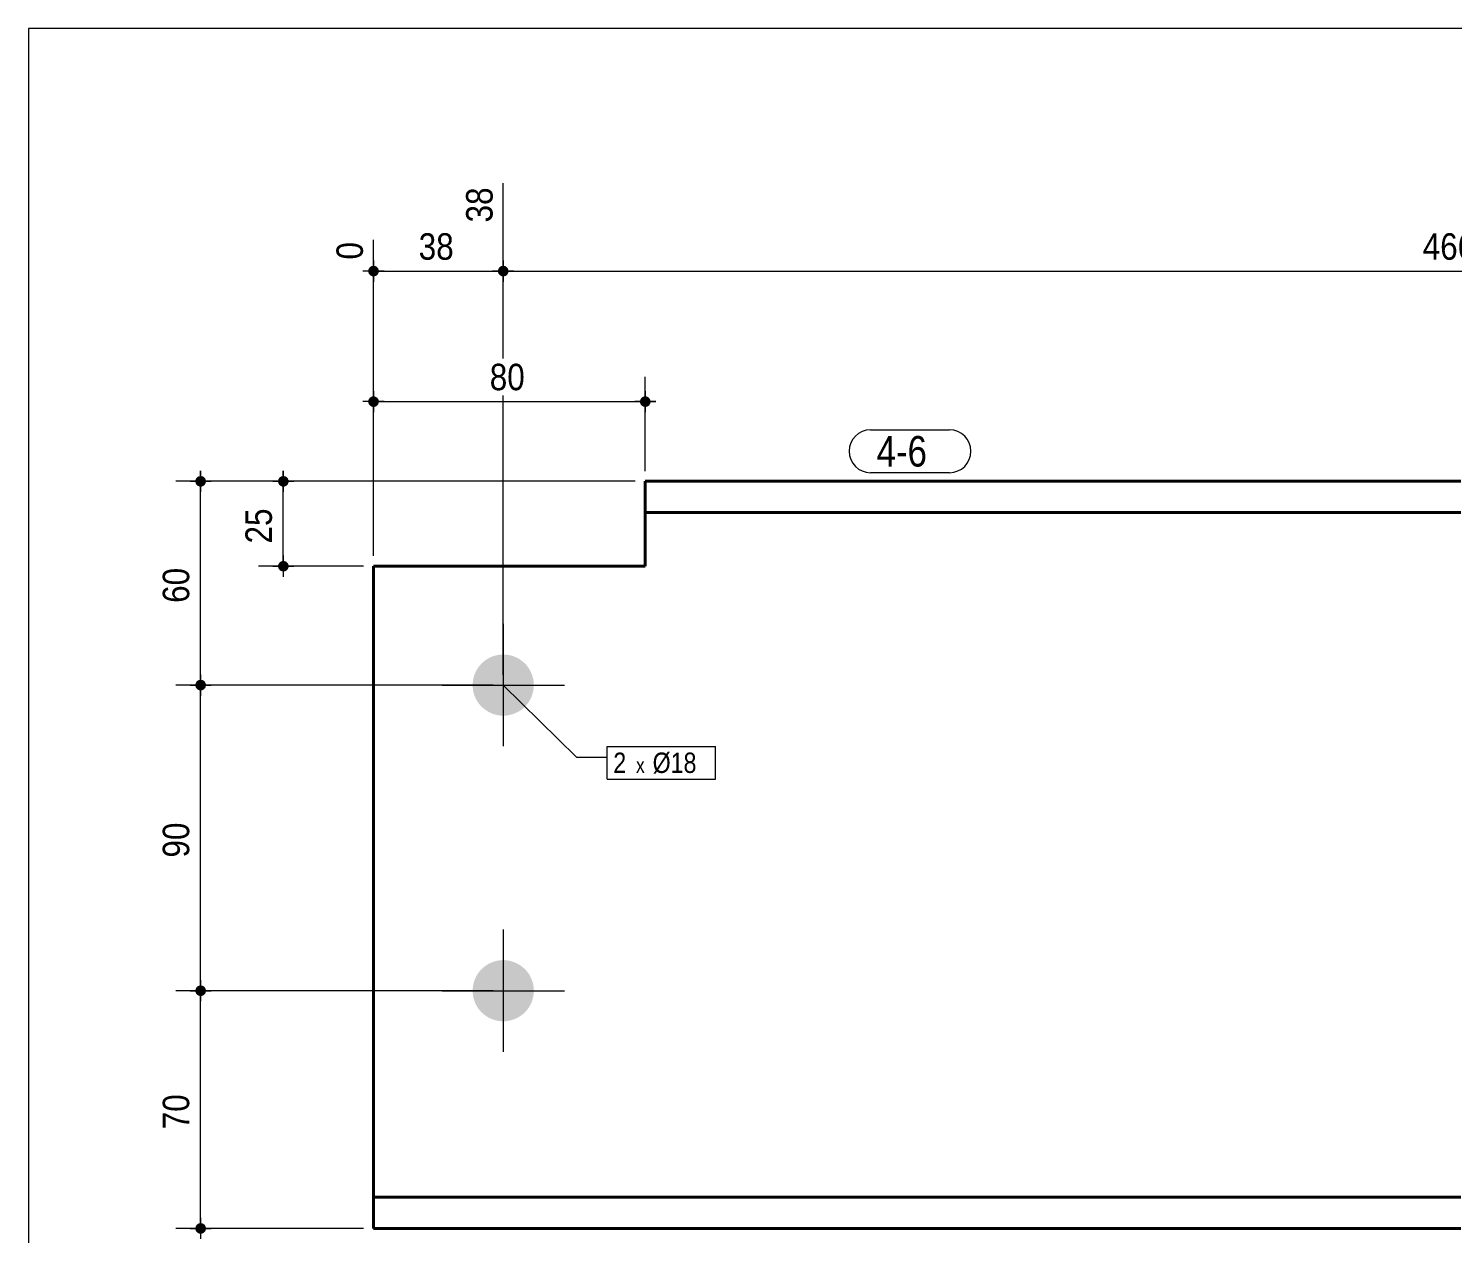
# Model space of a CAD drawing. Header units: millimetres. Extents: x 2 to 287, y 5 to 195.
# Drawn here: x 5 to 144.7, y 76.7 to 195 of the extents above; entities that cross this region are included whole.
import ezdxf

# ---------------------------------------------------------------- set-up
doc = ezdxf.new("R2010")
doc.units = ezdxf.units.MM
for name, color, linetype, lineweight in [('Boulon', 7, 'Continuous', 0), ('Cotation', 7, 'Continuous', 0), ('Désignation boulon', 3, 'Continuous', 0), ('Feuille dessin', 5, 'Continuous', 0), ('Piece', 2, 'Continuous', 0), ('Repère pièce', 3, 'Continuous', 0)]:
    doc.layers.add(name, color=color, linetype=linetype, lineweight=lineweight)
doc.styles.add('ARIAL', font='ARIAL.TTF')
doc.styles.add('COMIC_SANS_MS', font='COMIC.TTF')

# ---------------------------------------------------------------- blocks, each defined once
blk = doc.blocks.new('*A2')
at = {"layer": 'Boulon'}
for points in [[(48.57, 130.62), (48.58, 130.7), (48.58, 130.77), (48.59, 130.84), (48.6, 130.92), (48.61, 130.99), (48.62, 131.06), (48.63, 131.13), (48.65, 131.21), (48.66, 131.28), (48.68, 131.35), (48.7, 131.42), (48.72, 131.49), (48.75, 131.56), (48.77, 131.63), (48.8, 131.7), (48.83, 131.76), (48.86, 131.83), (48.89, 131.9), (48.93, 131.96), (48.96, 132.03), (49, 132.09), (49.04, 132.15), (49.08, 132.22), (49.12, 132.28), (49.16, 132.34), (49.21, 132.39), (49.25, 132.45), (49.3, 132.51), (49.35, 132.56), (49.4, 132.62), (49.45, 132.67), (49.5, 132.72), (49.56, 132.77), (49.61, 132.82), (49.67, 132.87), (49.73, 132.91), (49.79, 132.96), (49.85, 133), (49.91, 133.04), (49.97, 133.08), (50.03, 133.12), (50.09, 133.16), (50.16, 133.19), (50.22, 133.23), (50.29, 133.26), (50.36, 133.29), (50.43, 133.32), (50.49, 133.35), (50.56, 133.37), (50.63, 133.4), (50.7, 133.42), (50.77, 133.44), (50.84, 133.46), (50.92, 133.48), (50.99, 133.49), (51.06, 133.5), (51.13, 133.52), (51.21, 133.53), (51.28, 133.53), (51.35, 133.54), (51.43, 133.55), (51.5, 133.55), (51.57, 133.55), (51.65, 133.55), (51.72, 133.55), (51.79, 133.54), (51.87, 133.53), (51.94, 133.53), (52.01, 133.52), (52.09, 133.5), (52.16, 133.49), (52.23, 133.48), (52.3, 133.46), (52.37, 133.44), (52.44, 133.42), (52.51, 133.4), (52.58, 133.37), (52.65, 133.35), (52.72, 133.32), (52.79, 133.29), (52.86, 133.26), (52.92, 133.23), (52.99, 133.19), (53.05, 133.16), (53.12, 133.12), (53.18, 133.08), (53.24, 133.04), (53.3, 133), (53.36, 132.96), (53.42, 132.91), (53.48, 132.87), (53.53, 132.82), (53.59, 132.77), (53.64, 132.72), (53.69, 132.67), (53.75, 132.62), (53.8, 132.56), (53.85, 132.51), (53.89, 132.45), (53.94, 132.39), (53.98, 132.34), (54.03, 132.28), (54.07, 132.22), (54.11, 132.15), (54.15, 132.09), (54.18, 132.03), (54.22, 131.96), (54.25, 131.9), (54.29, 131.83), (54.32, 131.76), (54.35, 131.7), (54.37, 131.63), (54.4, 131.56), (54.42, 131.49), (54.44, 131.42), (54.46, 131.35), (54.48, 131.28), (54.5, 131.21), (54.52, 131.13), (54.53, 131.06), (54.54, 130.99), (54.55, 130.92), (54.56, 130.84), (54.57, 130.77), (54.57, 130.7), (54.57, 130.62), (54.57, 130.55), (54.57, 130.48), (54.57, 130.4), (54.57, 130.33), (54.56, 130.26), (54.55, 130.18), (54.54, 130.11), (54.53, 130.04), (54.52, 129.96), (54.5, 129.89), (54.48, 129.82), (54.46, 129.75), (54.44, 129.68), (54.42, 129.61), (54.4, 129.54), (54.37, 129.47), (54.35, 129.4), (54.32, 129.33), (54.29, 129.27), (54.25, 129.2), (54.22, 129.13), (54.18, 129.07), (54.15, 129.01), (54.11, 128.94), (54.07, 128.88), (54.03, 128.82), (53.98, 128.76), (53.94, 128.7), (53.89, 128.65), (53.85, 128.59), (53.8, 128.53), (53.75, 128.48), (53.69, 128.43), (53.64, 128.38), (53.59, 128.33), (53.53, 128.28), (53.48, 128.23), (53.42, 128.18), (53.36, 128.14), (53.3, 128.1), (53.24, 128.05), (53.18, 128.01), (53.12, 127.98), (53.05, 127.94), (52.99, 127.9), (52.92, 127.87), (52.86, 127.84), (52.79, 127.81), (52.72, 127.78), (52.65, 127.75), (52.58, 127.72), (52.51, 127.7), (52.44, 127.68), (52.37, 127.66), (52.3, 127.64), (52.23, 127.62), (52.16, 127.61), (52.09, 127.59), (52.01, 127.58), (51.94, 127.57), (51.87, 127.56), (51.79, 127.56), (51.72, 127.55), (51.65, 127.55), (51.57, 127.55), (51.5, 127.55), (51.43, 127.55), (51.35, 127.56), (51.28, 127.56), (51.21, 127.57), (51.13, 127.58), (51.06, 127.59), (50.99, 127.61), (50.92, 127.62), (50.84, 127.64), (50.77, 127.66), (50.7, 127.68), (50.63, 127.7), (50.56, 127.72), (50.49, 127.75), (50.43, 127.78), (50.36, 127.81), (50.29, 127.84), (50.22, 127.87), (50.16, 127.9), (50.09, 127.94), (50.03, 127.98), (49.97, 128.01), (49.91, 128.05), (49.85, 128.1), (49.79, 128.14), (49.73, 128.18), (49.67, 128.23), (49.61, 128.28), (49.56, 128.33), (49.5, 128.38), (49.45, 128.43), (49.4, 128.48), (49.35, 128.53), (49.3, 128.59), (49.25, 128.65), (49.21, 128.7), (49.16, 128.76), (49.12, 128.82), (49.08, 128.88), (49.04, 128.94), (49, 129.01), (48.96, 129.07), (48.93, 129.13), (48.89, 129.2), (48.86, 129.27), (48.83, 129.33), (48.8, 129.4), (48.77, 129.47), (48.75, 129.54), (48.72, 129.61), (48.7, 129.68), (48.68, 129.75), (48.66, 129.82), (48.65, 129.89), (48.63, 129.96), (48.62, 130.04), (48.61, 130.11), (48.6, 130.18), (48.59, 130.26), (48.58, 130.33), (48.58, 130.4), (48.57, 130.48), (48.57, 130.55)], [(48.57, 100.62), (48.58, 100.7), (48.58, 100.77), (48.59, 100.84), (48.6, 100.92), (48.61, 100.99), (48.62, 101.06), (48.63, 101.13), (48.65, 101.21), (48.66, 101.28), (48.68, 101.35), (48.7, 101.42), (48.72, 101.49), (48.75, 101.56), (48.77, 101.63), (48.8, 101.7), (48.83, 101.76), (48.86, 101.83), (48.89, 101.9), (48.93, 101.96), (48.96, 102.03), (49, 102.09), (49.04, 102.15), (49.08, 102.22), (49.12, 102.28), (49.16, 102.34), (49.21, 102.39), (49.25, 102.45), (49.3, 102.51), (49.35, 102.56), (49.4, 102.62), (49.45, 102.67), (49.5, 102.72), (49.56, 102.77), (49.61, 102.82), (49.67, 102.87), (49.73, 102.91), (49.79, 102.96), (49.85, 103), (49.91, 103.04), (49.97, 103.08), (50.03, 103.12), (50.09, 103.16), (50.16, 103.19), (50.22, 103.23), (50.29, 103.26), (50.36, 103.29), (50.43, 103.32), (50.49, 103.35), (50.56, 103.37), (50.63, 103.4), (50.7, 103.42), (50.77, 103.44), (50.84, 103.46), (50.92, 103.48), (50.99, 103.49), (51.06, 103.5), (51.13, 103.52), (51.21, 103.53), (51.28, 103.53), (51.35, 103.54), (51.43, 103.55), (51.5, 103.55), (51.57, 103.55), (51.65, 103.55), (51.72, 103.55), (51.79, 103.54), (51.87, 103.53), (51.94, 103.53), (52.01, 103.52), (52.09, 103.5), (52.16, 103.49), (52.23, 103.48), (52.3, 103.46), (52.37, 103.44), (52.44, 103.42), (52.51, 103.4), (52.58, 103.37), (52.65, 103.35), (52.72, 103.32), (52.79, 103.29), (52.86, 103.26), (52.92, 103.23), (52.99, 103.19), (53.05, 103.16), (53.12, 103.12), (53.18, 103.08), (53.24, 103.04), (53.3, 103), (53.36, 102.96), (53.42, 102.91), (53.48, 102.87), (53.53, 102.82), (53.59, 102.77), (53.64, 102.72), (53.69, 102.67), (53.75, 102.62), (53.8, 102.56), (53.85, 102.51), (53.89, 102.45), (53.94, 102.39), (53.98, 102.34), (54.03, 102.28), (54.07, 102.22), (54.11, 102.15), (54.15, 102.09), (54.18, 102.03), (54.22, 101.96), (54.25, 101.9), (54.29, 101.83), (54.32, 101.76), (54.35, 101.7), (54.37, 101.63), (54.4, 101.56), (54.42, 101.49), (54.44, 101.42), (54.46, 101.35), (54.48, 101.28), (54.5, 101.21), (54.52, 101.13), (54.53, 101.06), (54.54, 100.99), (54.55, 100.92), (54.56, 100.84), (54.57, 100.77), (54.57, 100.7), (54.57, 100.62), (54.57, 100.55), (54.57, 100.48), (54.57, 100.4), (54.57, 100.33), (54.56, 100.26), (54.55, 100.18), (54.54, 100.11), (54.53, 100.04), (54.52, 99.96), (54.5, 99.89), (54.48, 99.82), (54.46, 99.75), (54.44, 99.68), (54.42, 99.61), (54.4, 99.54), (54.37, 99.47), (54.35, 99.4), (54.32, 99.33), (54.29, 99.27), (54.25, 99.2), (54.22, 99.13), (54.18, 99.07), (54.15, 99.01), (54.11, 98.94), (54.07, 98.88), (54.03, 98.82), (53.98, 98.76), (53.94, 98.7), (53.89, 98.65), (53.85, 98.59), (53.8, 98.53), (53.75, 98.48), (53.69, 98.43), (53.64, 98.38), (53.59, 98.33), (53.53, 98.28), (53.48, 98.23), (53.42, 98.18), (53.36, 98.14), (53.3, 98.1), (53.24, 98.05), (53.18, 98.01), (53.12, 97.98), (53.05, 97.94), (52.99, 97.9), (52.92, 97.87), (52.86, 97.84), (52.79, 97.81), (52.72, 97.78), (52.65, 97.75), (52.58, 97.72), (52.51, 97.7), (52.44, 97.68), (52.37, 97.66), (52.3, 97.64), (52.23, 97.62), (52.16, 97.61), (52.09, 97.59), (52.01, 97.58), (51.94, 97.57), (51.87, 97.56), (51.79, 97.56), (51.72, 97.55), (51.65, 97.55), (51.57, 97.55), (51.5, 97.55), (51.43, 97.55), (51.35, 97.56), (51.28, 97.56), (51.21, 97.57), (51.13, 97.58), (51.06, 97.59), (50.99, 97.61), (50.92, 97.62), (50.84, 97.64), (50.77, 97.66), (50.7, 97.68), (50.63, 97.7), (50.56, 97.72), (50.49, 97.75), (50.43, 97.78), (50.36, 97.81), (50.29, 97.84), (50.22, 97.87), (50.16, 97.9), (50.09, 97.94), (50.03, 97.98), (49.97, 98.01), (49.91, 98.05), (49.85, 98.1), (49.79, 98.14), (49.73, 98.18), (49.67, 98.23), (49.61, 98.28), (49.56, 98.33), (49.5, 98.38), (49.45, 98.43), (49.4, 98.48), (49.35, 98.53), (49.3, 98.59), (49.25, 98.65), (49.21, 98.7), (49.16, 98.76), (49.12, 98.82), (49.08, 98.88), (49.04, 98.94), (49, 99.01), (48.96, 99.07), (48.93, 99.13), (48.89, 99.2), (48.86, 99.27), (48.83, 99.33), (48.8, 99.4), (48.77, 99.47), (48.75, 99.54), (48.72, 99.61), (48.7, 99.68), (48.68, 99.75), (48.66, 99.82), (48.65, 99.89), (48.63, 99.96), (48.62, 100.04), (48.61, 100.11), (48.6, 100.18), (48.59, 100.26), (48.58, 100.33), (48.58, 100.4), (48.57, 100.48), (48.57, 100.55)]]:
    blk.add_hatch(color=256, dxfattribs=at).paths.add_polyline_path(points, flags=17)
at = {"layer": 'Boulon', "linetype": 'Continuous', "lineweight": 0}
for p, q in [((51.57, 136.55), (51.57, 124.55)), ((45.57, 130.55), (57.57, 130.55)), ((51.57, 106.55), (51.57, 94.55)), ((45.57, 100.55), (57.57, 100.55))]:
    blk.add_line(p, q, dxfattribs=at)
blk = doc.blocks.new('*A3')
at = {"layer": 'Piece', "color": 2, "linetype": 'Continuous', "lineweight": 40}
for p, q in [((65.507053, 150.549129), (65.507053, 142.215796)), ((145.507053, 150.549129), (65.507053, 150.549129)), ((145.507053, 147.482463), (65.507053, 147.482463)), ((65.507053, 142.215796), (38.850578, 142.215796)), ((38.850578, 142.215796), (38.850578, 77.215796)), ((145.507053, 80.282462), (38.850578, 80.282462)), ((38.850578, 77.215796), (145.507053, 77.215796))]:
    blk.add_line(p, q, dxfattribs=at)
blk = doc.blocks.new('*A4')
at = {"layer": 'Feuille dessin', "linetype": 'Continuous', "lineweight": 0}
for p, q in [((282, 195), (5, 195)), ((5, 195), (5, 5))]:
    blk.add_line(p, q, dxfattribs=at)
blk = doc.blocks.new('*A9')
at = {"layer": 'Cotation'}
for points in [[(29.98, 150.03), (29.95, 150.03), (29.93, 150.03), (29.9, 150.04), (29.88, 150.04), (29.85, 150.05), (29.83, 150.06), (29.8, 150.07), (29.78, 150.08), (29.76, 150.09), (29.74, 150.1), (29.71, 150.12), (29.69, 150.13), (29.67, 150.15), (29.65, 150.16), (29.64, 150.18), (29.62, 150.2), (29.6, 150.22), (29.59, 150.24), (29.57, 150.26), (29.56, 150.28), (29.54, 150.3), (29.53, 150.33), (29.52, 150.35), (29.51, 150.37), (29.51, 150.4), (29.5, 150.42), (29.49, 150.45), (29.49, 150.47), (29.49, 150.5), (29.48, 150.52), (29.48, 150.55), (29.48, 150.57), (29.49, 150.6), (29.49, 150.63), (29.49, 150.65), (29.5, 150.68), (29.51, 150.7), (29.51, 150.72), (29.52, 150.75), (29.53, 150.77), (29.54, 150.79), (29.56, 150.82), (29.57, 150.84), (29.59, 150.86), (29.6, 150.88), (29.62, 150.9), (29.64, 150.92), (29.65, 150.93), (29.67, 150.95), (29.69, 150.97), (29.71, 150.98), (29.74, 151), (29.76, 151.01), (29.78, 151.02), (29.8, 151.03), (29.83, 151.04), (29.85, 151.05), (29.88, 151.05), (29.9, 151.06), (29.93, 151.06), (29.95, 151.07), (29.98, 151.07), (30, 151.07), (30.03, 151.07), (30.05, 151.07), (30.08, 151.06), (30.1, 151.06), (30.13, 151.05), (30.15, 151.05), (30.18, 151.04), (30.2, 151.03), (30.23, 151.02), (30.25, 151.01), (30.27, 151), (30.29, 150.98), (30.31, 150.97), (30.33, 150.95), (30.35, 150.93), (30.37, 150.92), (30.39, 150.9), (30.4, 150.88), (30.42, 150.86), (30.44, 150.84), (30.45, 150.82), (30.46, 150.79), (30.47, 150.77), (30.48, 150.75), (30.49, 150.72), (30.5, 150.7), (30.51, 150.68), (30.51, 150.65), (30.52, 150.63), (30.52, 150.6), (30.52, 150.57), (30.52, 150.55), (30.52, 150.52), (30.52, 150.5), (30.52, 150.47), (30.51, 150.45), (30.51, 150.42), (30.5, 150.4), (30.49, 150.37), (30.48, 150.35), (30.47, 150.33), (30.46, 150.3), (30.45, 150.28), (30.44, 150.26), (30.42, 150.24), (30.4, 150.22), (30.39, 150.2), (30.37, 150.18), (30.35, 150.16), (30.33, 150.15), (30.31, 150.13), (30.29, 150.12), (30.27, 150.1), (30.25, 150.09), (30.23, 150.08), (30.2, 150.07), (30.18, 150.06), (30.15, 150.05), (30.13, 150.04), (30.1, 150.04), (30.08, 150.03), (30.05, 150.03), (30.03, 150.03), (30, 150.03)], [(29.98, 141.7), (29.95, 141.7), (29.93, 141.7), (29.9, 141.71), (29.88, 141.71), (29.85, 141.72), (29.83, 141.73), (29.8, 141.74), (29.78, 141.75), (29.76, 141.76), (29.74, 141.77), (29.71, 141.78), (29.69, 141.8), (29.67, 141.81), (29.65, 141.83), (29.64, 141.85), (29.62, 141.87), (29.6, 141.89), (29.59, 141.91), (29.57, 141.93), (29.56, 141.95), (29.54, 141.97), (29.53, 141.99), (29.52, 142.02), (29.51, 142.04), (29.51, 142.06), (29.5, 142.09), (29.49, 142.11), (29.49, 142.14), (29.49, 142.16), (29.48, 142.19), (29.48, 142.22), (29.48, 142.24), (29.49, 142.27), (29.49, 142.29), (29.49, 142.32), (29.5, 142.34), (29.51, 142.37), (29.51, 142.39), (29.52, 142.41), (29.53, 142.44), (29.54, 142.46), (29.56, 142.48), (29.57, 142.5), (29.59, 142.53), (29.6, 142.55), (29.62, 142.57), (29.64, 142.58), (29.65, 142.6), (29.67, 142.62), (29.69, 142.63), (29.71, 142.65), (29.74, 142.66), (29.76, 142.67), (29.78, 142.69), (29.8, 142.7), (29.83, 142.71), (29.85, 142.71), (29.88, 142.72), (29.9, 142.73), (29.93, 142.73), (29.95, 142.73), (29.98, 142.74), (30, 142.74), (30.03, 142.74), (30.05, 142.73), (30.08, 142.73), (30.1, 142.73), (30.13, 142.72), (30.15, 142.71), (30.18, 142.71), (30.2, 142.7), (30.23, 142.69), (30.25, 142.67), (30.27, 142.66), (30.29, 142.65), (30.31, 142.63), (30.33, 142.62), (30.35, 142.6), (30.37, 142.58), (30.39, 142.57), (30.4, 142.55), (30.42, 142.53), (30.44, 142.5), (30.45, 142.48), (30.46, 142.46), (30.47, 142.44), (30.48, 142.41), (30.49, 142.39), (30.5, 142.37), (30.51, 142.34), (30.51, 142.32), (30.52, 142.29), (30.52, 142.27), (30.52, 142.24), (30.52, 142.22), (30.52, 142.19), (30.52, 142.16), (30.52, 142.14), (30.51, 142.11), (30.51, 142.09), (30.5, 142.06), (30.49, 142.04), (30.48, 142.02), (30.47, 141.99), (30.46, 141.97), (30.45, 141.95), (30.44, 141.93), (30.42, 141.91), (30.4, 141.89), (30.39, 141.87), (30.37, 141.85), (30.35, 141.83), (30.33, 141.81), (30.31, 141.8), (30.29, 141.78), (30.27, 141.77), (30.25, 141.76), (30.23, 141.75), (30.2, 141.74), (30.18, 141.73), (30.15, 141.72), (30.13, 141.71), (30.1, 141.71), (30.08, 141.7), (30.05, 141.7), (30.03, 141.7), (30, 141.7)]]:
    blk.add_hatch(color=256, dxfattribs=at).paths.add_polyline_path(points, flags=17)
at = {"layer": 'Cotation', "linetype": 'Continuous', "lineweight": 0}
for p, q in [((30, 151.59), (30, 149.51)), ((30, 150.55), (30, 151.59)), ((64.51, 150.55), (27.58, 150.55)), ((28.96, 150.55), (31.04, 150.55)), ((30, 142.22), (30, 150.55)), ((30, 143.26), (30, 141.18)), ((37.85, 142.22), (27.58, 142.22)), ((28.96, 142.22), (31.04, 142.22)), ((30, 142.22), (30, 141.18))]:
    blk.add_line(p, q, dxfattribs=at)
at = {"layer": 'Cotation'}
for p in [(30, 150.55), (30, 142.22)]:
    blk.add_point(p, dxfattribs=at)
at = {"layer": 'Cotation', "style": 'ARIAL', "width": 0.85}
blk.add_text('25', height=2.6, rotation=90.0002, dxfattribs=at).set_placement((28.88, 144.45))
blk = doc.blocks.new('*A11')
at = {"layer": 'Cotation'}
for points in [[(21.86, 100.03), (21.84, 100.03), (21.81, 100.03), (21.79, 100.04), (21.76, 100.04), (21.74, 100.05), (21.72, 100.06), (21.69, 100.07), (21.67, 100.08), (21.65, 100.09), (21.62, 100.1), (21.6, 100.12), (21.58, 100.13), (21.56, 100.15), (21.54, 100.16), (21.52, 100.18), (21.51, 100.2), (21.49, 100.22), (21.47, 100.24), (21.46, 100.26), (21.44, 100.28), (21.43, 100.3), (21.42, 100.33), (21.41, 100.35), (21.4, 100.37), (21.39, 100.4), (21.39, 100.42), (21.38, 100.45), (21.38, 100.47), (21.37, 100.5), (21.37, 100.52), (21.37, 100.55), (21.37, 100.57), (21.37, 100.6), (21.38, 100.63), (21.38, 100.65), (21.39, 100.68), (21.39, 100.7), (21.4, 100.72), (21.41, 100.75), (21.42, 100.77), (21.43, 100.79), (21.44, 100.82), (21.46, 100.84), (21.47, 100.86), (21.49, 100.88), (21.51, 100.9), (21.52, 100.92), (21.54, 100.93), (21.56, 100.95), (21.58, 100.97), (21.6, 100.98), (21.62, 101), (21.65, 101.01), (21.67, 101.02), (21.69, 101.03), (21.72, 101.04), (21.74, 101.05), (21.76, 101.05), (21.79, 101.06), (21.81, 101.06), (21.84, 101.07), (21.86, 101.07), (21.89, 101.07), (21.92, 101.07), (21.94, 101.07), (21.97, 101.06), (21.99, 101.06), (22.02, 101.05), (22.04, 101.05), (22.07, 101.04), (22.09, 101.03), (22.11, 101.02), (22.14, 101.01), (22.16, 101), (22.18, 100.98), (22.2, 100.97), (22.22, 100.95), (22.24, 100.93), (22.26, 100.92), (22.28, 100.9), (22.29, 100.88), (22.31, 100.86), (22.32, 100.84), (22.34, 100.82), (22.35, 100.79), (22.36, 100.77), (22.37, 100.75), (22.38, 100.72), (22.39, 100.7), (22.39, 100.68), (22.4, 100.65), (22.4, 100.63), (22.41, 100.6), (22.41, 100.57), (22.41, 100.55), (22.41, 100.52), (22.41, 100.5), (22.4, 100.47), (22.4, 100.45), (22.39, 100.42), (22.39, 100.4), (22.38, 100.37), (22.37, 100.35), (22.36, 100.33), (22.35, 100.3), (22.34, 100.28), (22.32, 100.26), (22.31, 100.24), (22.29, 100.22), (22.28, 100.2), (22.26, 100.18), (22.24, 100.16), (22.22, 100.15), (22.2, 100.13), (22.18, 100.12), (22.16, 100.1), (22.14, 100.09), (22.11, 100.08), (22.09, 100.07), (22.07, 100.06), (22.04, 100.05), (22.02, 100.04), (21.99, 100.04), (21.97, 100.03), (21.94, 100.03), (21.92, 100.03), (21.89, 100.03)], [(21.86, 76.7), (21.84, 76.7), (21.81, 76.7), (21.79, 76.71), (21.76, 76.71), (21.74, 76.72), (21.72, 76.73), (21.69, 76.74), (21.67, 76.75), (21.65, 76.76), (21.62, 76.77), (21.6, 76.78), (21.58, 76.8), (21.56, 76.81), (21.54, 76.83), (21.52, 76.85), (21.51, 76.87), (21.49, 76.89), (21.47, 76.91), (21.46, 76.93), (21.44, 76.95), (21.43, 76.97), (21.42, 76.99), (21.41, 77.02), (21.4, 77.04), (21.39, 77.06), (21.39, 77.09), (21.38, 77.11), (21.38, 77.14), (21.37, 77.16), (21.37, 77.19), (21.37, 77.22), (21.37, 77.24), (21.37, 77.27), (21.38, 77.29), (21.38, 77.32), (21.39, 77.34), (21.39, 77.37), (21.4, 77.39), (21.41, 77.41), (21.42, 77.44), (21.43, 77.46), (21.44, 77.48), (21.46, 77.5), (21.47, 77.53), (21.49, 77.55), (21.51, 77.57), (21.52, 77.58), (21.54, 77.6), (21.56, 77.62), (21.58, 77.63), (21.6, 77.65), (21.62, 77.66), (21.65, 77.67), (21.67, 77.69), (21.69, 77.7), (21.72, 77.71), (21.74, 77.71), (21.76, 77.72), (21.79, 77.73), (21.81, 77.73), (21.84, 77.73), (21.86, 77.74), (21.89, 77.74), (21.92, 77.74), (21.94, 77.73), (21.97, 77.73), (21.99, 77.73), (22.02, 77.72), (22.04, 77.71), (22.07, 77.71), (22.09, 77.7), (22.11, 77.69), (22.14, 77.67), (22.16, 77.66), (22.18, 77.65), (22.2, 77.63), (22.22, 77.62), (22.24, 77.6), (22.26, 77.58), (22.28, 77.57), (22.29, 77.55), (22.31, 77.53), (22.32, 77.5), (22.34, 77.48), (22.35, 77.46), (22.36, 77.44), (22.37, 77.41), (22.38, 77.39), (22.39, 77.37), (22.39, 77.34), (22.4, 77.32), (22.4, 77.29), (22.41, 77.27), (22.41, 77.24), (22.41, 77.22), (22.41, 77.19), (22.41, 77.16), (22.4, 77.14), (22.4, 77.11), (22.39, 77.09), (22.39, 77.06), (22.38, 77.04), (22.37, 77.02), (22.36, 76.99), (22.35, 76.97), (22.34, 76.95), (22.32, 76.93), (22.31, 76.91), (22.29, 76.89), (22.28, 76.87), (22.26, 76.85), (22.24, 76.83), (22.22, 76.81), (22.2, 76.8), (22.18, 76.78), (22.16, 76.77), (22.14, 76.76), (22.11, 76.75), (22.09, 76.74), (22.07, 76.73), (22.04, 76.72), (22.02, 76.71), (21.99, 76.71), (21.97, 76.7), (21.94, 76.7), (21.92, 76.7), (21.89, 76.7)]]:
    blk.add_hatch(color=256, dxfattribs=at).paths.add_polyline_path(points, flags=17)
at = {"layer": 'Cotation', "linetype": 'Continuous', "lineweight": 0}
for p, q in [((21.89, 101.59), (21.89, 99.51)), ((21.89, 100.55), (21.89, 101.59)), ((50.57, 100.55), (19.47, 100.55)), ((20.85, 100.55), (22.93, 100.55)), ((21.89, 77.22), (21.89, 100.55)), ((21.89, 78.26), (21.89, 76.18)), ((37.85, 77.22), (19.47, 77.22)), ((20.85, 77.22), (22.93, 77.22)), ((21.89, 77.22), (21.89, 76.18))]:
    blk.add_line(p, q, dxfattribs=at)
at = {"layer": 'Cotation'}
for p in [(21.89, 100.55), (21.89, 77.22)]:
    blk.add_point(p, dxfattribs=at)
at = {"layer": 'Cotation', "style": 'ARIAL', "width": 0.85}
blk.add_text('70', height=2.6, rotation=90.0002, dxfattribs=at).set_placement((20.77, 86.95))
blk = doc.blocks.new('*A12')
at = {"layer": 'Cotation'}
for points in [[(21.86, 130.03), (21.84, 130.03), (21.81, 130.03), (21.79, 130.04), (21.76, 130.04), (21.74, 130.05), (21.72, 130.06), (21.69, 130.07), (21.67, 130.08), (21.65, 130.09), (21.62, 130.1), (21.6, 130.12), (21.58, 130.13), (21.56, 130.15), (21.54, 130.16), (21.52, 130.18), (21.51, 130.2), (21.49, 130.22), (21.47, 130.24), (21.46, 130.26), (21.44, 130.28), (21.43, 130.3), (21.42, 130.33), (21.41, 130.35), (21.4, 130.37), (21.39, 130.4), (21.39, 130.42), (21.38, 130.45), (21.38, 130.47), (21.37, 130.5), (21.37, 130.52), (21.37, 130.55), (21.37, 130.57), (21.37, 130.6), (21.38, 130.63), (21.38, 130.65), (21.39, 130.68), (21.39, 130.7), (21.4, 130.72), (21.41, 130.75), (21.42, 130.77), (21.43, 130.79), (21.44, 130.82), (21.46, 130.84), (21.47, 130.86), (21.49, 130.88), (21.51, 130.9), (21.52, 130.92), (21.54, 130.93), (21.56, 130.95), (21.58, 130.97), (21.6, 130.98), (21.62, 131), (21.65, 131.01), (21.67, 131.02), (21.69, 131.03), (21.72, 131.04), (21.74, 131.05), (21.76, 131.05), (21.79, 131.06), (21.81, 131.06), (21.84, 131.07), (21.86, 131.07), (21.89, 131.07), (21.92, 131.07), (21.94, 131.07), (21.97, 131.06), (21.99, 131.06), (22.02, 131.05), (22.04, 131.05), (22.07, 131.04), (22.09, 131.03), (22.11, 131.02), (22.14, 131.01), (22.16, 131), (22.18, 130.98), (22.2, 130.97), (22.22, 130.95), (22.24, 130.93), (22.26, 130.92), (22.28, 130.9), (22.29, 130.88), (22.31, 130.86), (22.32, 130.84), (22.34, 130.82), (22.35, 130.79), (22.36, 130.77), (22.37, 130.75), (22.38, 130.72), (22.39, 130.7), (22.39, 130.68), (22.4, 130.65), (22.4, 130.63), (22.41, 130.6), (22.41, 130.57), (22.41, 130.55), (22.41, 130.52), (22.41, 130.5), (22.4, 130.47), (22.4, 130.45), (22.39, 130.42), (22.39, 130.4), (22.38, 130.37), (22.37, 130.35), (22.36, 130.33), (22.35, 130.3), (22.34, 130.28), (22.32, 130.26), (22.31, 130.24), (22.29, 130.22), (22.28, 130.2), (22.26, 130.18), (22.24, 130.16), (22.22, 130.15), (22.2, 130.13), (22.18, 130.12), (22.16, 130.1), (22.14, 130.09), (22.11, 130.08), (22.09, 130.07), (22.07, 130.06), (22.04, 130.05), (22.02, 130.04), (21.99, 130.04), (21.97, 130.03), (21.94, 130.03), (21.92, 130.03), (21.89, 130.03)], [(21.86, 100.03), (21.84, 100.03), (21.81, 100.03), (21.79, 100.04), (21.76, 100.04), (21.74, 100.05), (21.72, 100.06), (21.69, 100.07), (21.67, 100.08), (21.65, 100.09), (21.62, 100.1), (21.6, 100.12), (21.58, 100.13), (21.56, 100.15), (21.54, 100.16), (21.52, 100.18), (21.51, 100.2), (21.49, 100.22), (21.47, 100.24), (21.46, 100.26), (21.44, 100.28), (21.43, 100.3), (21.42, 100.33), (21.41, 100.35), (21.4, 100.37), (21.39, 100.4), (21.39, 100.42), (21.38, 100.45), (21.38, 100.47), (21.37, 100.5), (21.37, 100.52), (21.37, 100.55), (21.37, 100.57), (21.37, 100.6), (21.38, 100.63), (21.38, 100.65), (21.39, 100.68), (21.39, 100.7), (21.4, 100.72), (21.41, 100.75), (21.42, 100.77), (21.43, 100.79), (21.44, 100.82), (21.46, 100.84), (21.47, 100.86), (21.49, 100.88), (21.51, 100.9), (21.52, 100.92), (21.54, 100.93), (21.56, 100.95), (21.58, 100.97), (21.6, 100.98), (21.62, 101), (21.65, 101.01), (21.67, 101.02), (21.69, 101.03), (21.72, 101.04), (21.74, 101.05), (21.76, 101.05), (21.79, 101.06), (21.81, 101.06), (21.84, 101.07), (21.86, 101.07), (21.89, 101.07), (21.92, 101.07), (21.94, 101.07), (21.97, 101.06), (21.99, 101.06), (22.02, 101.05), (22.04, 101.05), (22.07, 101.04), (22.09, 101.03), (22.11, 101.02), (22.14, 101.01), (22.16, 101), (22.18, 100.98), (22.2, 100.97), (22.22, 100.95), (22.24, 100.93), (22.26, 100.92), (22.28, 100.9), (22.29, 100.88), (22.31, 100.86), (22.32, 100.84), (22.34, 100.82), (22.35, 100.79), (22.36, 100.77), (22.37, 100.75), (22.38, 100.72), (22.39, 100.7), (22.39, 100.68), (22.4, 100.65), (22.4, 100.63), (22.41, 100.6), (22.41, 100.57), (22.41, 100.55), (22.41, 100.52), (22.41, 100.5), (22.4, 100.47), (22.4, 100.45), (22.39, 100.42), (22.39, 100.4), (22.38, 100.37), (22.37, 100.35), (22.36, 100.33), (22.35, 100.3), (22.34, 100.28), (22.32, 100.26), (22.31, 100.24), (22.29, 100.22), (22.28, 100.2), (22.26, 100.18), (22.24, 100.16), (22.22, 100.15), (22.2, 100.13), (22.18, 100.12), (22.16, 100.1), (22.14, 100.09), (22.11, 100.08), (22.09, 100.07), (22.07, 100.06), (22.04, 100.05), (22.02, 100.04), (21.99, 100.04), (21.97, 100.03), (21.94, 100.03), (21.92, 100.03), (21.89, 100.03)]]:
    blk.add_hatch(color=256, dxfattribs=at).paths.add_polyline_path(points, flags=17)
at = {"layer": 'Cotation', "linetype": 'Continuous', "lineweight": 0}
for p, q in [((21.89, 131.59), (21.89, 129.51)), ((21.89, 130.55), (21.89, 131.59)), ((50.57, 130.55), (19.47, 130.55)), ((20.85, 130.55), (22.93, 130.55)), ((21.89, 100.55), (21.89, 130.55)), ((21.89, 101.59), (21.89, 99.51)), ((50.57, 100.55), (19.47, 100.55)), ((20.85, 100.55), (22.93, 100.55)), ((21.89, 100.55), (21.89, 99.51))]:
    blk.add_line(p, q, dxfattribs=at)
at = {"layer": 'Cotation'}
for p in [(21.89, 130.55), (21.89, 100.55)]:
    blk.add_point(p, dxfattribs=at)
at = {"layer": 'Cotation', "style": 'ARIAL', "width": 0.85}
blk.add_text('90', height=2.6, rotation=90.0002, dxfattribs=at).set_placement((20.77, 113.62))
blk = doc.blocks.new('*A13')
at = {"layer": 'Cotation'}
for points in [[(21.86, 150.03), (21.84, 150.03), (21.81, 150.03), (21.79, 150.04), (21.76, 150.04), (21.74, 150.05), (21.72, 150.06), (21.69, 150.07), (21.67, 150.08), (21.65, 150.09), (21.62, 150.1), (21.6, 150.12), (21.58, 150.13), (21.56, 150.15), (21.54, 150.16), (21.52, 150.18), (21.51, 150.2), (21.49, 150.22), (21.47, 150.24), (21.46, 150.26), (21.44, 150.28), (21.43, 150.3), (21.42, 150.33), (21.41, 150.35), (21.4, 150.37), (21.39, 150.4), (21.39, 150.42), (21.38, 150.45), (21.38, 150.47), (21.37, 150.5), (21.37, 150.52), (21.37, 150.55), (21.37, 150.57), (21.37, 150.6), (21.38, 150.63), (21.38, 150.65), (21.39, 150.68), (21.39, 150.7), (21.4, 150.72), (21.41, 150.75), (21.42, 150.77), (21.43, 150.79), (21.44, 150.82), (21.46, 150.84), (21.47, 150.86), (21.49, 150.88), (21.51, 150.9), (21.52, 150.92), (21.54, 150.93), (21.56, 150.95), (21.58, 150.97), (21.6, 150.98), (21.62, 151), (21.65, 151.01), (21.67, 151.02), (21.69, 151.03), (21.72, 151.04), (21.74, 151.05), (21.76, 151.05), (21.79, 151.06), (21.81, 151.06), (21.84, 151.07), (21.86, 151.07), (21.89, 151.07), (21.92, 151.07), (21.94, 151.07), (21.97, 151.06), (21.99, 151.06), (22.02, 151.05), (22.04, 151.05), (22.07, 151.04), (22.09, 151.03), (22.11, 151.02), (22.14, 151.01), (22.16, 151), (22.18, 150.98), (22.2, 150.97), (22.22, 150.95), (22.24, 150.93), (22.26, 150.92), (22.28, 150.9), (22.29, 150.88), (22.31, 150.86), (22.32, 150.84), (22.34, 150.82), (22.35, 150.79), (22.36, 150.77), (22.37, 150.75), (22.38, 150.72), (22.39, 150.7), (22.39, 150.68), (22.4, 150.65), (22.4, 150.63), (22.41, 150.6), (22.41, 150.57), (22.41, 150.55), (22.41, 150.52), (22.41, 150.5), (22.4, 150.47), (22.4, 150.45), (22.39, 150.42), (22.39, 150.4), (22.38, 150.37), (22.37, 150.35), (22.36, 150.33), (22.35, 150.3), (22.34, 150.28), (22.32, 150.26), (22.31, 150.24), (22.29, 150.22), (22.28, 150.2), (22.26, 150.18), (22.24, 150.16), (22.22, 150.15), (22.2, 150.13), (22.18, 150.12), (22.16, 150.1), (22.14, 150.09), (22.11, 150.08), (22.09, 150.07), (22.07, 150.06), (22.04, 150.05), (22.02, 150.04), (21.99, 150.04), (21.97, 150.03), (21.94, 150.03), (21.92, 150.03), (21.89, 150.03)], [(21.86, 130.03), (21.84, 130.03), (21.81, 130.03), (21.79, 130.04), (21.76, 130.04), (21.74, 130.05), (21.72, 130.06), (21.69, 130.07), (21.67, 130.08), (21.65, 130.09), (21.62, 130.1), (21.6, 130.12), (21.58, 130.13), (21.56, 130.15), (21.54, 130.16), (21.52, 130.18), (21.51, 130.2), (21.49, 130.22), (21.47, 130.24), (21.46, 130.26), (21.44, 130.28), (21.43, 130.3), (21.42, 130.33), (21.41, 130.35), (21.4, 130.37), (21.39, 130.4), (21.39, 130.42), (21.38, 130.45), (21.38, 130.47), (21.37, 130.5), (21.37, 130.52), (21.37, 130.55), (21.37, 130.57), (21.37, 130.6), (21.38, 130.63), (21.38, 130.65), (21.39, 130.68), (21.39, 130.7), (21.4, 130.72), (21.41, 130.75), (21.42, 130.77), (21.43, 130.79), (21.44, 130.82), (21.46, 130.84), (21.47, 130.86), (21.49, 130.88), (21.51, 130.9), (21.52, 130.92), (21.54, 130.93), (21.56, 130.95), (21.58, 130.97), (21.6, 130.98), (21.62, 131), (21.65, 131.01), (21.67, 131.02), (21.69, 131.03), (21.72, 131.04), (21.74, 131.05), (21.76, 131.05), (21.79, 131.06), (21.81, 131.06), (21.84, 131.07), (21.86, 131.07), (21.89, 131.07), (21.92, 131.07), (21.94, 131.07), (21.97, 131.06), (21.99, 131.06), (22.02, 131.05), (22.04, 131.05), (22.07, 131.04), (22.09, 131.03), (22.11, 131.02), (22.14, 131.01), (22.16, 131), (22.18, 130.98), (22.2, 130.97), (22.22, 130.95), (22.24, 130.93), (22.26, 130.92), (22.28, 130.9), (22.29, 130.88), (22.31, 130.86), (22.32, 130.84), (22.34, 130.82), (22.35, 130.79), (22.36, 130.77), (22.37, 130.75), (22.38, 130.72), (22.39, 130.7), (22.39, 130.68), (22.4, 130.65), (22.4, 130.63), (22.41, 130.6), (22.41, 130.57), (22.41, 130.55), (22.41, 130.52), (22.41, 130.5), (22.4, 130.47), (22.4, 130.45), (22.39, 130.42), (22.39, 130.4), (22.38, 130.37), (22.37, 130.35), (22.36, 130.33), (22.35, 130.3), (22.34, 130.28), (22.32, 130.26), (22.31, 130.24), (22.29, 130.22), (22.28, 130.2), (22.26, 130.18), (22.24, 130.16), (22.22, 130.15), (22.2, 130.13), (22.18, 130.12), (22.16, 130.1), (22.14, 130.09), (22.11, 130.08), (22.09, 130.07), (22.07, 130.06), (22.04, 130.05), (22.02, 130.04), (21.99, 130.04), (21.97, 130.03), (21.94, 130.03), (21.92, 130.03), (21.89, 130.03)]]:
    blk.add_hatch(color=256, dxfattribs=at).paths.add_polyline_path(points, flags=17)
at = {"layer": 'Cotation', "linetype": 'Continuous', "lineweight": 0}
for p, q in [((21.89, 151.59), (21.89, 149.51)), ((21.89, 150.55), (21.89, 151.59)), ((64.51, 150.55), (19.47, 150.55)), ((20.85, 150.55), (22.93, 150.55)), ((21.89, 130.55), (21.89, 150.55)), ((21.89, 131.59), (21.89, 129.51)), ((50.57, 130.55), (19.47, 130.55)), ((20.85, 130.55), (22.93, 130.55)), ((21.89, 130.55), (21.89, 129.51))]:
    blk.add_line(p, q, dxfattribs=at)
at = {"layer": 'Cotation'}
for p in [(21.89, 150.55), (21.89, 130.55)]:
    blk.add_point(p, dxfattribs=at)
at = {"layer": 'Cotation', "style": 'ARIAL', "width": 0.85}
blk.add_text('60', height=2.6, rotation=90.0002, dxfattribs=at).set_placement((20.77, 138.62))
blk = doc.blocks.new('*A18')
at = {"layer": 'Cotation'}
for points in [[(38.83, 157.85), (38.8, 157.85), (38.77, 157.86), (38.75, 157.86), (38.72, 157.87), (38.7, 157.87), (38.68, 157.88), (38.65, 157.89), (38.63, 157.9), (38.61, 157.91), (38.58, 157.93), (38.56, 157.94), (38.54, 157.95), (38.52, 157.97), (38.5, 157.99), (38.48, 158), (38.47, 158.02), (38.45, 158.04), (38.43, 158.06), (38.42, 158.08), (38.4, 158.11), (38.39, 158.13), (38.38, 158.15), (38.37, 158.17), (38.36, 158.2), (38.35, 158.22), (38.35, 158.25), (38.34, 158.27), (38.34, 158.3), (38.33, 158.32), (38.33, 158.35), (38.33, 158.37), (38.33, 158.4), (38.33, 158.42), (38.34, 158.45), (38.34, 158.47), (38.35, 158.5), (38.35, 158.52), (38.36, 158.55), (38.37, 158.57), (38.38, 158.59), (38.39, 158.62), (38.4, 158.64), (38.42, 158.66), (38.43, 158.68), (38.45, 158.7), (38.47, 158.72), (38.48, 158.74), (38.5, 158.76), (38.52, 158.77), (38.54, 158.79), (38.56, 158.8), (38.58, 158.82), (38.61, 158.83), (38.63, 158.84), (38.65, 158.85), (38.68, 158.86), (38.7, 158.87), (38.72, 158.88), (38.75, 158.88), (38.77, 158.89), (38.8, 158.89), (38.83, 158.89), (38.85, 158.89), (38.88, 158.89), (38.9, 158.89), (38.93, 158.89), (38.95, 158.88), (38.98, 158.88), (39, 158.87), (39.03, 158.86), (39.05, 158.85), (39.07, 158.84), (39.1, 158.83), (39.12, 158.82), (39.14, 158.8), (39.16, 158.79), (39.18, 158.77), (39.2, 158.76), (39.22, 158.74), (39.24, 158.72), (39.25, 158.7), (39.27, 158.68), (39.28, 158.66), (39.3, 158.64), (39.31, 158.62), (39.32, 158.59), (39.33, 158.57), (39.34, 158.55), (39.35, 158.52), (39.35, 158.5), (39.36, 158.47), (39.36, 158.45), (39.37, 158.42), (39.37, 158.4), (39.37, 158.37), (39.37, 158.35), (39.37, 158.32), (39.36, 158.3), (39.36, 158.27), (39.35, 158.25), (39.35, 158.22), (39.34, 158.2), (39.33, 158.17), (39.32, 158.15), (39.31, 158.13), (39.3, 158.11), (39.28, 158.08), (39.27, 158.06), (39.25, 158.04), (39.24, 158.02), (39.22, 158), (39.2, 157.99), (39.18, 157.97), (39.16, 157.95), (39.14, 157.94), (39.12, 157.93), (39.1, 157.91), (39.07, 157.9), (39.05, 157.89), (39.03, 157.88), (39, 157.87), (38.98, 157.87), (38.95, 157.86), (38.93, 157.86), (38.9, 157.85), (38.88, 157.85), (38.85, 157.85)], [(65.48, 157.85), (65.46, 157.85), (65.43, 157.86), (65.41, 157.86), (65.38, 157.87), (65.36, 157.87), (65.33, 157.88), (65.31, 157.89), (65.28, 157.9), (65.26, 157.91), (65.24, 157.93), (65.22, 157.94), (65.2, 157.95), (65.18, 157.97), (65.16, 157.99), (65.14, 158), (65.12, 158.02), (65.11, 158.04), (65.09, 158.06), (65.07, 158.08), (65.06, 158.11), (65.05, 158.13), (65.04, 158.15), (65.03, 158.17), (65.02, 158.2), (65.01, 158.22), (65, 158.25), (65, 158.27), (64.99, 158.3), (64.99, 158.32), (64.99, 158.35), (64.99, 158.37), (64.99, 158.4), (64.99, 158.42), (64.99, 158.45), (65, 158.47), (65, 158.5), (65.01, 158.52), (65.02, 158.55), (65.03, 158.57), (65.04, 158.59), (65.05, 158.62), (65.06, 158.64), (65.07, 158.66), (65.09, 158.68), (65.11, 158.7), (65.12, 158.72), (65.14, 158.74), (65.16, 158.76), (65.18, 158.77), (65.2, 158.79), (65.22, 158.8), (65.24, 158.82), (65.26, 158.83), (65.28, 158.84), (65.31, 158.85), (65.33, 158.86), (65.36, 158.87), (65.38, 158.88), (65.41, 158.88), (65.43, 158.89), (65.46, 158.89), (65.48, 158.89), (65.51, 158.89), (65.53, 158.89), (65.56, 158.89), (65.58, 158.89), (65.61, 158.88), (65.63, 158.88), (65.66, 158.87), (65.68, 158.86), (65.71, 158.85), (65.73, 158.84), (65.75, 158.83), (65.77, 158.82), (65.8, 158.8), (65.82, 158.79), (65.84, 158.77), (65.86, 158.76), (65.87, 158.74), (65.89, 158.72), (65.91, 158.7), (65.92, 158.68), (65.94, 158.66), (65.95, 158.64), (65.97, 158.62), (65.98, 158.59), (65.99, 158.57), (66, 158.55), (66, 158.52), (66.01, 158.5), (66.02, 158.47), (66.02, 158.45), (66.02, 158.42), (66.03, 158.4), (66.03, 158.37), (66.03, 158.35), (66.02, 158.32), (66.02, 158.3), (66.02, 158.27), (66.01, 158.25), (66, 158.22), (66, 158.2), (65.99, 158.17), (65.98, 158.15), (65.97, 158.13), (65.95, 158.11), (65.94, 158.08), (65.92, 158.06), (65.91, 158.04), (65.89, 158.02), (65.87, 158), (65.86, 157.99), (65.84, 157.97), (65.82, 157.95), (65.8, 157.94), (65.77, 157.93), (65.75, 157.91), (65.73, 157.9), (65.71, 157.89), (65.68, 157.88), (65.66, 157.87), (65.63, 157.87), (65.61, 157.86), (65.58, 157.86), (65.56, 157.85), (65.53, 157.85), (65.51, 157.85)]]:
    blk.add_hatch(color=256, dxfattribs=at).paths.add_polyline_path(points, flags=17)
at = {"layer": 'Cotation', "linetype": 'Continuous', "lineweight": 0}
for p, q in [((38.85, 143.22), (38.85, 160.79)), ((65.51, 151.55), (65.51, 160.79)), ((38.85, 159.41), (38.85, 157.33)), ((65.51, 159.41), (65.51, 157.33)), ((39.89, 158.37), (37.81, 158.37)), ((38.85, 158.37), (37.81, 158.37)), ((38.85, 158.37), (65.51, 158.37)), ((66.55, 158.37), (64.47, 158.37)), ((65.51, 158.37), (66.55, 158.37))]:
    blk.add_line(p, q, dxfattribs=at)
at = {"layer": 'Cotation'}
for p in [(38.85, 158.37), (65.51, 158.37)]:
    blk.add_point(p, dxfattribs=at)
at = {"layer": 'Cotation', "style": 'ARIAL', "width": 0.85}
blk.add_text('80', height=2.6, dxfattribs=at).set_placement((50.25, 159.49))
blk = doc.blocks.new('*A20')
at = {"layer": 'Cotation'}
for points in [[(38.83, 170.67), (38.8, 170.67), (38.77, 170.67), (38.75, 170.67), (38.72, 170.68), (38.7, 170.69), (38.68, 170.7), (38.65, 170.7), (38.63, 170.71), (38.61, 170.73), (38.58, 170.74), (38.56, 170.75), (38.54, 170.77), (38.52, 170.78), (38.5, 170.8), (38.48, 170.82), (38.47, 170.84), (38.45, 170.86), (38.43, 170.88), (38.42, 170.9), (38.4, 170.92), (38.39, 170.94), (38.38, 170.96), (38.37, 170.99), (38.36, 171.01), (38.35, 171.03), (38.35, 171.06), (38.34, 171.08), (38.34, 171.11), (38.33, 171.13), (38.33, 171.16), (38.33, 171.18), (38.33, 171.21), (38.33, 171.24), (38.34, 171.26), (38.34, 171.29), (38.35, 171.31), (38.35, 171.34), (38.36, 171.36), (38.37, 171.38), (38.38, 171.41), (38.39, 171.43), (38.4, 171.45), (38.42, 171.47), (38.43, 171.49), (38.45, 171.51), (38.47, 171.53), (38.48, 171.55), (38.5, 171.57), (38.52, 171.59), (38.54, 171.6), (38.56, 171.62), (38.58, 171.63), (38.61, 171.64), (38.63, 171.65), (38.65, 171.67), (38.68, 171.67), (38.7, 171.68), (38.72, 171.69), (38.75, 171.69), (38.77, 171.7), (38.8, 171.7), (38.83, 171.7), (38.85, 171.7), (38.88, 171.7), (38.9, 171.7), (38.93, 171.7), (38.95, 171.69), (38.98, 171.69), (39, 171.68), (39.03, 171.67), (39.05, 171.67), (39.07, 171.65), (39.1, 171.64), (39.12, 171.63), (39.14, 171.62), (39.16, 171.6), (39.18, 171.59), (39.2, 171.57), (39.22, 171.55), (39.24, 171.53), (39.25, 171.51), (39.27, 171.49), (39.28, 171.47), (39.3, 171.45), (39.31, 171.43), (39.32, 171.41), (39.33, 171.38), (39.34, 171.36), (39.35, 171.34), (39.35, 171.31), (39.36, 171.29), (39.36, 171.26), (39.37, 171.24), (39.37, 171.21), (39.37, 171.18), (39.37, 171.16), (39.37, 171.13), (39.36, 171.11), (39.36, 171.08), (39.35, 171.06), (39.35, 171.03), (39.34, 171.01), (39.33, 170.99), (39.32, 170.96), (39.31, 170.94), (39.3, 170.92), (39.28, 170.9), (39.27, 170.88), (39.25, 170.86), (39.24, 170.84), (39.22, 170.82), (39.2, 170.8), (39.18, 170.78), (39.16, 170.77), (39.14, 170.75), (39.12, 170.74), (39.1, 170.73), (39.07, 170.71), (39.05, 170.7), (39.03, 170.7), (39, 170.69), (38.98, 170.68), (38.95, 170.67), (38.93, 170.67), (38.9, 170.67), (38.88, 170.67), (38.85, 170.66)], [(51.55, 170.67), (51.52, 170.67), (51.5, 170.67), (51.47, 170.67), (51.45, 170.68), (51.42, 170.69), (51.4, 170.7), (51.37, 170.7), (51.35, 170.71), (51.33, 170.73), (51.31, 170.74), (51.28, 170.75), (51.26, 170.77), (51.24, 170.78), (51.22, 170.8), (51.21, 170.82), (51.19, 170.84), (51.17, 170.86), (51.16, 170.88), (51.14, 170.9), (51.13, 170.92), (51.11, 170.94), (51.1, 170.96), (51.09, 170.99), (51.08, 171.01), (51.08, 171.03), (51.07, 171.06), (51.06, 171.08), (51.06, 171.11), (51.06, 171.13), (51.05, 171.16), (51.05, 171.18), (51.05, 171.21), (51.06, 171.24), (51.06, 171.26), (51.06, 171.29), (51.07, 171.31), (51.08, 171.34), (51.08, 171.36), (51.09, 171.38), (51.1, 171.41), (51.11, 171.43), (51.13, 171.45), (51.14, 171.47), (51.16, 171.49), (51.17, 171.51), (51.19, 171.53), (51.21, 171.55), (51.22, 171.57), (51.24, 171.59), (51.26, 171.6), (51.28, 171.62), (51.31, 171.63), (51.33, 171.64), (51.35, 171.65), (51.37, 171.67), (51.4, 171.67), (51.42, 171.68), (51.45, 171.69), (51.47, 171.69), (51.5, 171.7), (51.52, 171.7), (51.55, 171.7), (51.57, 171.7), (51.6, 171.7), (51.62, 171.7), (51.65, 171.7), (51.67, 171.69), (51.7, 171.69), (51.72, 171.68), (51.75, 171.67), (51.77, 171.67), (51.8, 171.65), (51.82, 171.64), (51.84, 171.63), (51.86, 171.62), (51.88, 171.6), (51.9, 171.59), (51.92, 171.57), (51.94, 171.55), (51.96, 171.53), (51.98, 171.51), (51.99, 171.49), (52.01, 171.47), (52.02, 171.45), (52.03, 171.43), (52.04, 171.41), (52.05, 171.38), (52.06, 171.36), (52.07, 171.34), (52.08, 171.31), (52.08, 171.29), (52.09, 171.26), (52.09, 171.24), (52.09, 171.21), (52.09, 171.18), (52.09, 171.16), (52.09, 171.13), (52.09, 171.11), (52.08, 171.08), (52.08, 171.06), (52.07, 171.03), (52.06, 171.01), (52.05, 170.99), (52.04, 170.96), (52.03, 170.94), (52.02, 170.92), (52.01, 170.9), (51.99, 170.88), (51.98, 170.86), (51.96, 170.84), (51.94, 170.82), (51.92, 170.8), (51.9, 170.78), (51.88, 170.77), (51.86, 170.75), (51.84, 170.74), (51.82, 170.73), (51.8, 170.71), (51.77, 170.7), (51.75, 170.7), (51.72, 170.69), (51.7, 170.68), (51.67, 170.67), (51.65, 170.67), (51.62, 170.67), (51.6, 170.67), (51.57, 170.66)]]:
    blk.add_hatch(color=256, dxfattribs=at).paths.add_polyline_path(points, flags=17)
at = {"layer": 'Cotation', "linetype": 'Continuous', "lineweight": 0}
for p, q in [((51.57, 162.61), (51.57, 179.82)), ((38.85, 143.22), (38.85, 174.25)), ((38.85, 172.22), (38.85, 170.14)), ((51.57, 172.22), (51.57, 170.14)), ((39.89, 171.18), (37.81, 171.18)), ((38.85, 171.18), (37.81, 171.18)), ((38.85, 171.18), (51.57, 171.18)), ((52.61, 171.18), (50.53, 171.18)), ((51.57, 171.18), (52.61, 171.18)), ((51.57, 131.55), (51.57, 158.97))]:
    blk.add_line(p, q, dxfattribs=at)
at = {"layer": 'Cotation'}
for p in [(38.85, 171.18), (51.57, 171.18)]:
    blk.add_point(p, dxfattribs=at)
at = {"layer": 'Cotation', "style": 'ARIAL', "width": 0.85}
for s, p in [('38', (50.53, 175.96)), ('0', (37.81, 172.32))]:
    blk.add_text(s, height=2.6, rotation=90.0002, dxfattribs=at).set_placement(p)
blk.add_text('38', height=2.6, dxfattribs=at).set_placement((43.28, 172.3))
blk = doc.blocks.new('*A21')
at = {"layer": 'Cotation'}
blk.add_hatch(color=256, dxfattribs=at).paths.add_polyline_path([(51.55, 170.67), (51.52, 170.67), (51.5, 170.67), (51.47, 170.67), (51.45, 170.68), (51.42, 170.69), (51.4, 170.7), (51.37, 170.7), (51.35, 170.71), (51.33, 170.73), (51.31, 170.74), (51.28, 170.75), (51.26, 170.77), (51.24, 170.78), (51.22, 170.8), (51.21, 170.82), (51.19, 170.84), (51.17, 170.86), (51.16, 170.88), (51.14, 170.9), (51.13, 170.92), (51.11, 170.94), (51.1, 170.96), (51.09, 170.99), (51.08, 171.01), (51.08, 171.03), (51.07, 171.06), (51.06, 171.08), (51.06, 171.11), (51.06, 171.13), (51.05, 171.16), (51.05, 171.18), (51.05, 171.21), (51.06, 171.24), (51.06, 171.26), (51.06, 171.29), (51.07, 171.31), (51.08, 171.34), (51.08, 171.36), (51.09, 171.38), (51.1, 171.41), (51.11, 171.43), (51.13, 171.45), (51.14, 171.47), (51.16, 171.49), (51.17, 171.51), (51.19, 171.53), (51.21, 171.55), (51.22, 171.57), (51.24, 171.59), (51.26, 171.6), (51.28, 171.62), (51.31, 171.63), (51.33, 171.64), (51.35, 171.65), (51.37, 171.67), (51.4, 171.67), (51.42, 171.68), (51.45, 171.69), (51.47, 171.69), (51.5, 171.7), (51.52, 171.7), (51.55, 171.7), (51.57, 171.7), (51.6, 171.7), (51.62, 171.7), (51.65, 171.7), (51.67, 171.69), (51.7, 171.69), (51.72, 171.68), (51.75, 171.67), (51.77, 171.67), (51.8, 171.65), (51.82, 171.64), (51.84, 171.63), (51.86, 171.62), (51.88, 171.6), (51.9, 171.59), (51.92, 171.57), (51.94, 171.55), (51.96, 171.53), (51.98, 171.51), (51.99, 171.49), (52.01, 171.47), (52.02, 171.45), (52.03, 171.43), (52.04, 171.41), (52.05, 171.38), (52.06, 171.36), (52.07, 171.34), (52.08, 171.31), (52.08, 171.29), (52.09, 171.26), (52.09, 171.24), (52.09, 171.21), (52.09, 171.18), (52.09, 171.16), (52.09, 171.13), (52.09, 171.11), (52.08, 171.08), (52.08, 171.06), (52.07, 171.03), (52.06, 171.01), (52.05, 170.99), (52.04, 170.96), (52.03, 170.94), (52.02, 170.92), (52.01, 170.9), (51.99, 170.88), (51.98, 170.86), (51.96, 170.84), (51.94, 170.82), (51.92, 170.8), (51.9, 170.78), (51.88, 170.77), (51.86, 170.75), (51.84, 170.74), (51.82, 170.73), (51.8, 170.71), (51.77, 170.7), (51.75, 170.7), (51.72, 170.69), (51.7, 170.68), (51.67, 170.67), (51.65, 170.67), (51.62, 170.67), (51.6, 170.67), (51.57, 170.66)], flags=17)
at = {"layer": 'Cotation', "linetype": 'Continuous', "lineweight": 0}
for p, q in [((51.57, 162.61), (51.57, 179.82)), ((51.57, 172.22), (51.57, 170.14)), ((52.61, 171.18), (50.53, 171.18)), ((51.57, 171.18), (50.53, 171.18)), ((51.57, 171.18), (239.67, 171.18)), ((51.57, 131.55), (51.57, 158.97))]:
    blk.add_line(p, q, dxfattribs=at)
at = {"layer": 'Cotation'}
blk.add_point((51.57, 171.18), dxfattribs=at)
at = {"layer": 'Cotation', "style": 'ARIAL', "width": 0.85}
blk.add_text('4662', height=2.6, dxfattribs=at).set_placement((141.77, 172.3))
blk = doc.blocks.new('*A24')
at = {"layer": 'Désignation boulon', "linetype": 'Continuous', "lineweight": 0}
for p, q in [((51.573549, 130.549129), (58.770433, 123.458957)), ((61.770433, 124.525624), (72.386058, 124.525624)), ((61.770433, 121.325624), (61.770433, 124.525624)), ((72.386058, 121.325624), (72.386058, 124.525624)), ((58.770433, 123.458957), (61.770433, 123.458957)), ((61.770433, 121.325624), (72.386058, 121.325624))]:
    blk.add_line(p, q, dxfattribs=at)
at = {"layer": 'Désignation boulon', "style": 'COMIC_SANS_MS', "width": 0.85}
for s, height, p in [('2', 2, (62.370433, 121.925624)), ('x', 1.5, (64.598363, 121.925624)), ('Ø18', 2, (66.229027, 121.925624))]:
    blk.add_text(s, height=height, dxfattribs=at).set_placement(p)
blk = doc.blocks.new('*A25')
at = {"layer": 'Repère pièce', "linetype": 'Continuous', "lineweight": 0}
for p, q in [((87.607053, 155.599129), (95.356369, 155.599129)), ((95.356369, 151.399129), (87.607053, 151.399129))]:
    blk.add_line(p, q, dxfattribs=at)
for centre, start, end in [((87.607053, 153.499129), 90, 270), ((95.356369, 153.499129), 270, 90)]:
    blk.add_arc(centre, 2.1, start, end, dxfattribs=at)
at = {"layer": 'Repère pièce', "style": 'COMIC_SANS_MS', "width": 0.85}
blk.add_text('4-6', height=3, dxfattribs=at).set_placement((88.207053, 151.999129))

msp = doc.modelspace()

# ---------------------------------------------------------------- block references
at = {"lineweight": 0}
for name in ['*A4', '*A20', '*A21', '*A18', '*A25', '*A13', '*A9', '*A3', '*A2', '*A12', '*A24', '*A11']:
    msp.add_blockref(name, (0, 0), dxfattribs=at)

doc.saveas('drawing.dxf')
